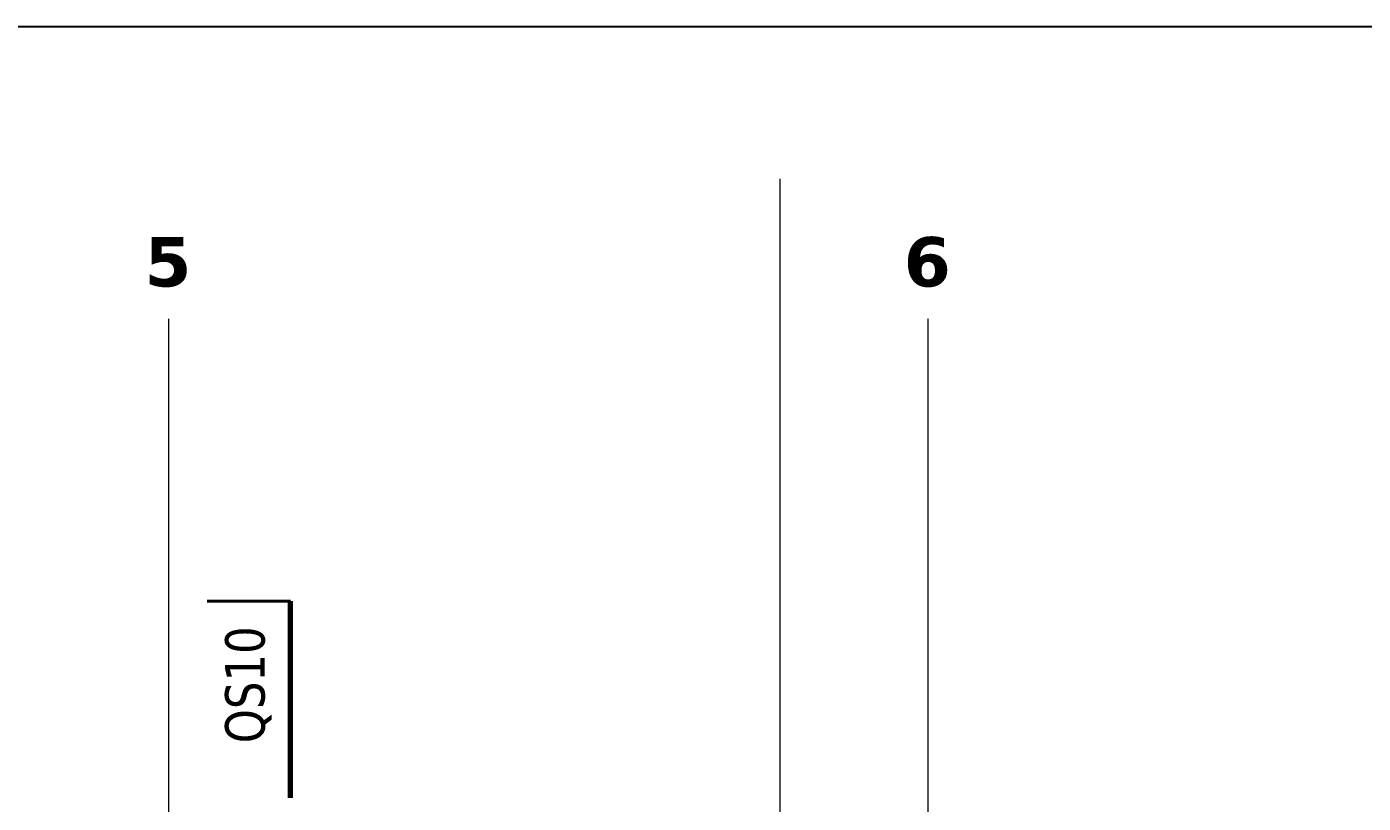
# Model space of a CAD drawing. Extents: x -1132 to 613, y -233 to 616.
# Drawn here: x -796.2 to -661, y 537 to 615.5 of the extents above; entities that cross this region are included whole.
import ezdxf
from ezdxf.lldxf.tags import DXFTag

# ---------------------------------------------------------------- set-up
doc = ezdxf.new("R2010")
doc.units = 0
doc.layers.get('0').update_dxf_attribs({"lineweight": 13})
doc.layers.add('G-____-____-SYMB', color=7, linetype='Strichpunkt - Weit', lineweight=5, true_color=0x008080)
doc.layers.add('S-GRID-____-IDEN', color=7, linetype='Continuous', lineweight=9, true_color=0x5555aa)
doc.layers.add('S-GRID-____-OTLN', color=7, linetype='Continuous', lineweight=5)
doc.styles.get("Standard").update_dxf_attribs({"font": 'arial.ttf'})
tags = doc.linetypes.add('_Rasterlinie_', pattern=[0.375, 0.2, -0.05, 0.075, -0.05]).pattern_tags.tags
tags[10:11] = [DXFTag(74, 4), DXFTag(75, 0), DXFTag(340, '0'), DXFTag(46, 1.0), DXFTag(50, 0.0), DXFTag(44, 0.0), DXFTag(45, 0.0)]
tags[8:9] = [DXFTag(74, 4), DXFTag(75, 0), DXFTag(340, '0'), DXFTag(46, 1.0), DXFTag(50, 0.0), DXFTag(44, 0.0), DXFTag(45, 0.0)]
tags[6:7] = [DXFTag(74, 4), DXFTag(75, 0), DXFTag(340, '0'), DXFTag(46, 1.0), DXFTag(50, 0.0), DXFTag(44, 0.0), DXFTag(45, 0.0)]
tags[4:5] = [DXFTag(74, 4), DXFTag(75, 0), DXFTag(340, '0'), DXFTag(46, 1.0), DXFTag(50, 0.0), DXFTag(44, 0.0), DXFTag(45, 0.0)]
tags = doc.linetypes.add('_Schnittlinie_', pattern=[0.3, 0.15, -0.05, 0.05, -0.05]).pattern_tags.tags
tags[10:11] = [DXFTag(74, 4), DXFTag(75, 0), DXFTag(340, '0'), DXFTag(46, 1.0), DXFTag(50, 0.0), DXFTag(44, 0.0), DXFTag(45, 0.0)]
tags[8:9] = [DXFTag(74, 4), DXFTag(75, 0), DXFTag(340, '0'), DXFTag(46, 1.0), DXFTag(50, 0.0), DXFTag(44, 0.0), DXFTag(45, 0.0)]
tags[6:7] = [DXFTag(74, 4), DXFTag(75, 0), DXFTag(340, '0'), DXFTag(46, 1.0), DXFTag(50, 0.0), DXFTag(44, 0.0), DXFTag(45, 0.0)]
tags[4:5] = [DXFTag(74, 4), DXFTag(75, 0), DXFTag(340, '0'), DXFTag(46, 1.0), DXFTag(50, 0.0), DXFTag(44, 0.0), DXFTag(45, 0.0)]
tags = doc.linetypes.add('Strichpunkt - Weit', pattern=[0.5, 0.2, -0.15, 0, -0.15]).pattern_tags.tags
tags[10:11] = [DXFTag(74, 4), DXFTag(75, 0), DXFTag(340, '0'), DXFTag(46, 1.0), DXFTag(50, 0.0), DXFTag(44, 0.0), DXFTag(45, 0.0)]
tags[8:9] = [DXFTag(74, 4), DXFTag(75, 0), DXFTag(340, '0'), DXFTag(46, 1.0), DXFTag(50, 0.0), DXFTag(44, 0.0), DXFTag(45, 0.0)]
tags[6:7] = [DXFTag(74, 4), DXFTag(75, 0), DXFTag(340, '0'), DXFTag(46, 1.0), DXFTag(50, 0.0), DXFTag(44, 0.0), DXFTag(45, 0.0)]
tags[4:5] = [DXFTag(74, 4), DXFTag(75, 0), DXFTag(340, '0'), DXFTag(46, 1.0), DXFTag(50, 0.0), DXFTag(44, 0.0), DXFTag(45, 0.0)]

# ---------------------------------------------------------------- blocks, each defined once
blk = doc.blocks.new('Referenz-A0UJ2EK7XE', base_point=(-1124.08, -162.87))
at = {"layer": 'G-____-____-SYMB', "color": 0, "linetype": 'Continuous', "lineweight": 40, "ltscale": 0.4}
blk.add_line((-777.93, 557.43), (-769.51, 557.43), dxfattribs=at)
at = {"layer": 'G-____-____-SYMB', "color": 0, "linetype": '_Schnittlinie_', "lineweight": 70, "ltscale": 0.7}
blk.add_line((-769.51, 537.56), (-769.51, 557.43), dxfattribs=at)
at = {"layer": 'S-GRID-____-OTLN', "color": 0, "linetype": '_Rasterlinie_', "ltscale": 0.13}
for p, q in [((-720.01, 600.16), (-720.01, 199.37)), ((-781.81, -159.1), (-781.81, 585.98)), ((-705.01, -159.1), (-705.01, 585.98))]:
    blk.add_line(p, q, dxfattribs=at)
at = {"layer": 'G-____-____-SYMB', "color": 0, "linetype": 'Continuous', "ltscale": 0.13, "insert": (-776.12, 543.07), "char_height": 4, "attachment_point": 1, "rotation": 90}
blk.add_mtext('{\\W0.8;\\fVerdana;QS10}', dxfattribs=at)
at = {"layer": 'S-GRID-____-IDEN', "color": 0, "linetype": 'Continuous', "lineweight": 5, "ltscale": 0.13, "char_height": 5, "attachment_point": 1}
for s, insert in [('{\\fVerdana|b1|i0;5}', (-784.29, 594.27)), ('{\\fVerdana|b1|i0;6}', (-707.49, 594.27))]:
    blk.add_mtext(s, dxfattribs=dict(at, insert=insert))

msp = doc.modelspace()

# ---------------------------------------------------------------- linework, layer by layer
at = {"color": 0, "linetype": 'ByBlock', "lineweight": -2, "ltscale": 0.13}
msp.add_line((607.58, 615.53), (-1132.42, 615.53), dxfattribs=at)

# ---------------------------------------------------------------- block references
at = {"color": 9, "lineweight": 25, "ltscale": 0.25, "true_color": 0xc0c0c0}
msp.add_blockref('Referenz-A0UJ2EK7XE', (-1124.08, -162.87), dxfattribs=at)

doc.saveas('drawing.dxf')
